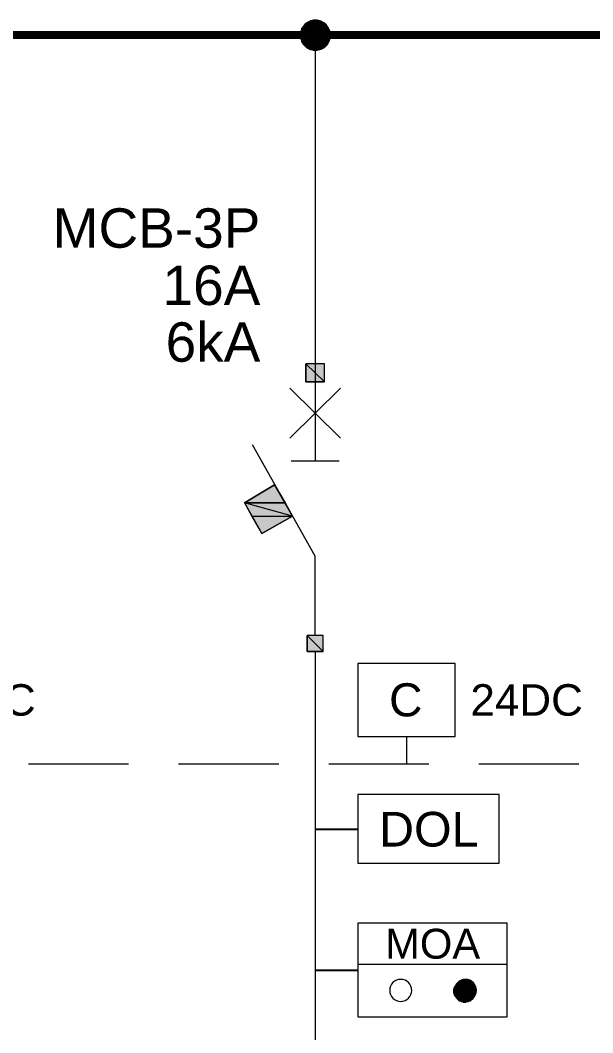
# Model space of a CAD drawing. Header units: millimetres. Extents: x -33055 to 42243, y -56860 to 24450.
# Drawn here: x 428 to 4062, y 8545 to 14967 of the extents above; entities that cross this region are included whole.
import ezdxf
from ezdxf.enums import TextEntityAlignment as Align

# ---------------------------------------------------------------- set-up
doc = ezdxf.new("R2010")
doc.units = ezdxf.units.MM
for name, color, linetype in [('E-BUSBAR', 7, 'Continuous'), ('E-CTRL', 7, 'Continuous'), ('E-LEADER', 7, 'Continuous'), ('E-SLD', 7, 'Continuous'), ('E-TEXT', 7, 'Continuous')]:
    doc.layers.add(name, color=color, linetype=linetype)
doc.styles.add('ARIAL', font='arial.ttf')

msp = doc.modelspace()

# ---------------------------------------------------------------- hatches: boundary and pattern name
at = {"layer": 'E-SLD'}
h = msp.add_hatch(color=7, dxfattribs=at)
h.dxf.hatch_style = 1
h.paths.add_polyline_path([(2311.7, 14967), (2286.3, 14967), (2324.4, 14962.8), (2311.7, 14967)])
h.paths.add_polyline_path([(2286.3, 14967), (2324.4, 14962.8), (2282, 14962.8), (2286.3, 14967)])
h = msp.add_hatch(color=7, dxfattribs=at)
h.dxf.hatch_style = 1
h.paths.add_polyline_path([(2303.2, 14967), (2311.7, 14967), (2286.3, 14967), (2303.2, 14967)])
h = msp.add_hatch(color=7, dxfattribs=at)
h.dxf.hatch_style = 1
h.paths.add_polyline_path([(2392.1, 14899.3), (2210.1, 14899.3), (2392.1, 14890.8), (2392.1, 14899.3)])
h.paths.add_polyline_path([(2210.1, 14899.3), (2392.1, 14890.8), (2205.8, 14890.8), (2210.1, 14899.3)])
h = msp.add_hatch(color=7, dxfattribs=at)
h.dxf.hatch_style = 1
h.paths.add_polyline_path([(2387.9, 14907.8), (2214.3, 14907.8), (2392.1, 14899.3), (2387.9, 14907.8)])
h.paths.add_polyline_path([(2214.3, 14907.8), (2392.1, 14899.3), (2210.1, 14899.3), (2214.3, 14907.8)])
h = msp.add_hatch(color=7, dxfattribs=at)
h.dxf.hatch_style = 1
h.paths.add_polyline_path([(2379.4, 14924.7), (2222.8, 14924.7), (2383.6, 14916.2), (2379.4, 14924.7)])
h.paths.add_polyline_path([(2222.8, 14924.7), (2383.6, 14916.2), (2214.3, 14916.2), (2222.8, 14924.7)])
h = msp.add_hatch(color=7, dxfattribs=at)
h.dxf.hatch_style = 1
h.paths.add_polyline_path([(2383.6, 14916.2), (2214.3, 14916.2), (2387.9, 14907.8), (2383.6, 14916.2)])
h.paths.add_polyline_path([(2214.3, 14916.2), (2387.9, 14907.8), (2214.3, 14907.8), (2214.3, 14916.2)])
h = msp.add_hatch(color=7, dxfattribs=at)
h.dxf.hatch_style = 1
h.paths.add_polyline_path([(2375.2, 14928.9), (2227, 14928.9), (2379.4, 14924.7), (2375.2, 14928.9)])
h.paths.add_polyline_path([(2227, 14928.9), (2379.4, 14924.7), (2222.8, 14924.7), (2227, 14928.9)])
h = msp.add_hatch(color=7, dxfattribs=at)
h.dxf.hatch_style = 1
h.paths.add_polyline_path([(2370.9, 14937.4), (2231.2, 14937.4), (2375.2, 14928.9), (2370.9, 14937.4)])
h.paths.add_polyline_path([(2231.2, 14937.4), (2375.2, 14928.9), (2227, 14928.9), (2231.2, 14937.4)])
h = msp.add_hatch(color=7, dxfattribs=at)
h.dxf.hatch_style = 1
h.paths.add_polyline_path([(2362.5, 14941.6), (2239.7, 14941.6), (2370.9, 14937.4), (2362.5, 14941.6)])
h.paths.add_polyline_path([(2239.7, 14941.6), (2370.9, 14937.4), (2231.2, 14937.4), (2239.7, 14941.6)])
h = msp.add_hatch(color=7, dxfattribs=at)
h.dxf.hatch_style = 1
h.paths.add_polyline_path([(2354, 14950.1), (2248.2, 14950.1), (2362.5, 14941.6), (2354, 14950.1)])
h.paths.add_polyline_path([(2248.2, 14950.1), (2362.5, 14941.6), (2239.7, 14941.6), (2248.2, 14950.1)])
h = msp.add_hatch(color=7, dxfattribs=at)
h.dxf.hatch_style = 1
h.paths.add_polyline_path([(2345.5, 14954.3), (2252.4, 14954.3), (2354, 14950.1), (2345.5, 14954.3)])
h.paths.add_polyline_path([(2252.4, 14954.3), (2354, 14950.1), (2248.2, 14950.1), (2252.4, 14954.3)])
h = msp.add_hatch(color=7, dxfattribs=at)
h.dxf.hatch_style = 1
h.paths.add_polyline_path([(2341.3, 14958.6), (2260.9, 14958.6), (2345.5, 14954.3), (2341.3, 14958.6)])
h.paths.add_polyline_path([(2260.9, 14958.6), (2345.5, 14954.3), (2252.4, 14954.3), (2260.9, 14958.6)])
h = msp.add_hatch(color=7, dxfattribs=at)
h.dxf.hatch_style = 1
h.paths.add_polyline_path([(2328.6, 14962.8), (2269.3, 14962.8), (2341.3, 14958.6), (2328.6, 14962.8)])
h.paths.add_polyline_path([(2269.3, 14962.8), (2341.3, 14958.6), (2260.9, 14958.6), (2269.3, 14962.8)])
h = msp.add_hatch(color=7, dxfattribs=at)
h.dxf.hatch_style = 1
h.paths.add_polyline_path([(2324.4, 14962.8), (2282, 14962.8), (2328.6, 14962.8), (2324.4, 14962.8)])
h.paths.add_polyline_path([(2282, 14962.8), (2328.6, 14962.8), (2269.3, 14962.8), (2282, 14962.8)])
h = msp.add_hatch(color=7, dxfattribs=at)
h.dxf.hatch_style = 1
h.paths.add_polyline_path([(2392.1, 14890.8), (2205.8, 14890.8), (2396.3, 14882.4), (2392.1, 14890.8)])
h.paths.add_polyline_path([(2205.8, 14890.8), (2396.3, 14882.4), (2205.8, 14882.4), (2205.8, 14890.8)])
h = msp.add_hatch(color=7, dxfattribs=at)
h.dxf.hatch_style = 1
h.paths.add_polyline_path([(2396.3, 14882.4), (2205.8, 14882.4), (2396.3, 14869.7), (2396.3, 14882.4)])
h.paths.add_polyline_path([(2205.8, 14882.4), (2396.3, 14869.7), (2205.8, 14869.7), (2205.8, 14882.4)])
h = msp.add_hatch(color=7, dxfattribs=at)
h.dxf.hatch_style = 1
h.paths.add_polyline_path([(2396.3, 14869.7), (2205.8, 14869.7), (2396.3, 14861.2), (2396.3, 14869.7)])
h.paths.add_polyline_path([(2205.8, 14869.7), (2396.3, 14861.2), (2205.8, 14861.2), (2205.8, 14869.7)])
h = msp.add_hatch(color=7, dxfattribs=at)
h.dxf.hatch_style = 1
h.paths.add_polyline_path([(2396.3, 14861.2), (2205.8, 14861.2), (2392.1, 14852.7), (2396.3, 14861.2)])
h.paths.add_polyline_path([(2205.8, 14861.2), (2392.1, 14852.7), (2205.8, 14852.7), (2205.8, 14861.2)])
h = msp.add_hatch(color=7, dxfattribs=at)
h.dxf.hatch_style = 1
h.paths.add_polyline_path([(2392.1, 14852.7), (2205.8, 14852.7), (2392.1, 14844.3), (2392.1, 14852.7)])
h.paths.add_polyline_path([(2205.8, 14852.7), (2392.1, 14844.3), (2210.1, 14844.3), (2205.8, 14852.7)])
h = msp.add_hatch(color=7, dxfattribs=at)
h.dxf.hatch_style = 1
h.paths.add_polyline_path([(2392.1, 14844.3), (2210.1, 14844.3), (2387.9, 14835.8), (2392.1, 14844.3)])
h.paths.add_polyline_path([(2210.1, 14844.3), (2387.9, 14835.8), (2214.3, 14835.8), (2210.1, 14844.3)])
h = msp.add_hatch(color=7, dxfattribs=at)
h.dxf.hatch_style = 1
h.paths.add_polyline_path([(2387.9, 14835.8), (2214.3, 14835.8), (2383.6, 14827.3), (2387.9, 14835.8)])
h.paths.add_polyline_path([(2214.3, 14835.8), (2383.6, 14827.3), (2214.3, 14827.3), (2214.3, 14835.8)])
h = msp.add_hatch(color=7, dxfattribs=at)
h.dxf.hatch_style = 1
h.paths.add_polyline_path([(2383.6, 14827.3), (2214.3, 14827.3), (2379.4, 14818.9), (2383.6, 14827.3)])
h.paths.add_polyline_path([(2214.3, 14827.3), (2379.4, 14818.9), (2222.8, 14818.9), (2214.3, 14827.3)])
h = msp.add_hatch(color=7, dxfattribs=at)
h.dxf.hatch_style = 1
h.paths.add_polyline_path([(2379.4, 14818.9), (2222.8, 14818.9), (2375.2, 14810.4), (2379.4, 14818.9)])
h.paths.add_polyline_path([(2222.8, 14818.9), (2375.2, 14810.4), (2227, 14810.4), (2222.8, 14818.9)])
h = msp.add_hatch(color=7, dxfattribs=at)
h.dxf.hatch_style = 1
h.paths.add_polyline_path([(2375.2, 14810.4), (2227, 14810.4), (2370.9, 14806.2), (2375.2, 14810.4)])
h.paths.add_polyline_path([(2227, 14810.4), (2370.9, 14806.2), (2231.2, 14806.2), (2227, 14810.4)])
h = msp.add_hatch(color=7, dxfattribs=at)
h.dxf.hatch_style = 1
h.paths.add_polyline_path([(2370.9, 14806.2), (2231.2, 14806.2), (2362.5, 14797.7), (2370.9, 14806.2)])
h.paths.add_polyline_path([(2231.2, 14806.2), (2362.5, 14797.7), (2239.7, 14797.7), (2231.2, 14806.2)])
h = msp.add_hatch(color=7, dxfattribs=at)
h.dxf.hatch_style = 1
h.paths.add_polyline_path([(2362.5, 14797.7), (2239.7, 14797.7), (2354, 14793.5), (2362.5, 14797.7)])
h.paths.add_polyline_path([(2239.7, 14797.7), (2354, 14793.5), (2248.2, 14793.5), (2239.7, 14797.7)])
h = msp.add_hatch(color=7, dxfattribs=at)
h.dxf.hatch_style = 1
h.paths.add_polyline_path([(2354, 14793.5), (2248.2, 14793.5), (2345.5, 14789.2), (2354, 14793.5)])
h.paths.add_polyline_path([(2248.2, 14793.5), (2345.5, 14789.2), (2252.4, 14789.2), (2248.2, 14793.5)])
h = msp.add_hatch(color=7, dxfattribs=at)
h.dxf.hatch_style = 1
h.paths.add_polyline_path([(2345.5, 14789.2), (2252.4, 14789.2), (2341.3, 14785), (2345.5, 14789.2)])
h.paths.add_polyline_path([(2252.4, 14789.2), (2341.3, 14785), (2260.9, 14785), (2252.4, 14789.2)])
h = msp.add_hatch(color=7, dxfattribs=at)
h.dxf.hatch_style = 1
h.paths.add_polyline_path([(2341.3, 14785), (2260.9, 14785), (2328.6, 14780.8), (2341.3, 14785)])
h.paths.add_polyline_path([(2260.9, 14785), (2328.6, 14780.8), (2269.3, 14780.8), (2260.9, 14785)])
h = msp.add_hatch(color=7, dxfattribs=at)
h.dxf.hatch_style = 1
h.paths.add_polyline_path([(2328.6, 14780.8), (2269.3, 14780.8), (2324.4, 14780.8), (2328.6, 14780.8)])
h.paths.add_polyline_path([(2269.3, 14780.8), (2324.4, 14780.8), (2282, 14780.8), (2269.3, 14780.8)])
h = msp.add_hatch(color=7, dxfattribs=at)
h.dxf.hatch_style = 1
h.paths.add_polyline_path([(2282, 14780.8), (2286.3, 14776.5), (2311.7, 14776.5), (2282, 14780.8)])
h.paths.add_polyline_path([(2286.3, 14776.5), (2311.7, 14776.5), (2303.2, 14776.5), (2286.3, 14776.5)])
h = msp.add_hatch(color=7, dxfattribs=at)
h.dxf.hatch_style = 1
h.paths.add_polyline_path([(2282, 14780.8), (2324.4, 14780.8), (2311.7, 14776.5), (2282, 14780.8)])
h = msp.add_hatch(color=7, dxfattribs=at)
h.dxf.hatch_style = 1
h.paths.add_polyline_path([(2358.2, 12786.9), (2239.7, 12786.9), (2358.2, 12672.6), (2358.2, 12786.9)])
h.paths.add_polyline_path([(2239.7, 12786.9), (2358.2, 12672.6), (2239.7, 12672.6), (2239.7, 12786.9)])
h = msp.add_hatch(color=7, dxfattribs=at)
h.dxf.hatch_style = 1
h.paths.add_polyline_path([(2040.7, 12020.6), (2108.5, 11906.3), (1850.2, 11906.3), (2040.7, 12020.6)])
h = msp.add_hatch(color=7, dxfattribs=at)
h.dxf.hatch_style = 1
h.paths.add_polyline_path([(1850.2, 11906.3), (1896.8, 11821.7), (2155, 11821.7), (1850.2, 11906.3)])
h.paths.add_polyline_path([(1896.8, 11821.7), (2155, 11821.7), (1960.3, 11711.6), (1896.8, 11821.7)])
h = msp.add_hatch(color=7, dxfattribs=at)
h.dxf.hatch_style = 1
h.paths.add_polyline_path([(1850.2, 11906.3), (2108.5, 11906.3), (2155, 11821.7), (1850.2, 11906.3)])
h = msp.add_hatch(color=7, dxfattribs=at)
h.dxf.hatch_style = 1
h.paths.add_polyline_path([(2349.8, 11063.9), (2248.2, 11063.9), (2349.8, 10962.3), (2349.8, 11063.9)])
h.paths.add_polyline_path([(2248.2, 11063.9), (2349.8, 10962.3), (2248.2, 10962.3), (2248.2, 11063.9)])
h = msp.add_hatch(color=7, dxfattribs=at)
h.dxf.hatch_style = 1
h.paths.add_polyline_path([(3293.8, 8862.6), (3204.9, 8862.6), (3302.3, 8858.3), (3293.8, 8862.6)])
h.paths.add_polyline_path([(3204.9, 8862.6), (3302.3, 8858.3), (3200.7, 8858.3), (3204.9, 8862.6)])
h = msp.add_hatch(color=7, dxfattribs=at)
h.dxf.hatch_style = 1
h.paths.add_polyline_path([(3289.6, 8866.8), (3209.1, 8866.8), (3293.8, 8862.6), (3289.6, 8866.8)])
h.paths.add_polyline_path([(3209.1, 8866.8), (3293.8, 8862.6), (3204.9, 8862.6), (3209.1, 8866.8)])
h = msp.add_hatch(color=7, dxfattribs=at)
h.dxf.hatch_style = 1
h.paths.add_polyline_path([(3285.3, 8871), (3213.4, 8871), (3289.6, 8866.8), (3285.3, 8871)])
h.paths.add_polyline_path([(3213.4, 8871), (3289.6, 8866.8), (3209.1, 8866.8), (3213.4, 8871)])
h = msp.add_hatch(color=7, dxfattribs=at)
h.dxf.hatch_style = 1
h.paths.add_polyline_path([(3276.9, 8875.3), (3221.8, 8875.3), (3285.3, 8871), (3276.9, 8875.3)])
h.paths.add_polyline_path([(3221.8, 8875.3), (3285.3, 8871), (3213.4, 8871), (3221.8, 8875.3)])
h = msp.add_hatch(color=7, dxfattribs=at)
h.dxf.hatch_style = 1
h.paths.add_polyline_path([(3272.6, 8875.3), (3226.1, 8875.3), (3276.9, 8875.3), (3272.6, 8875.3)])
h.paths.add_polyline_path([(3226.1, 8875.3), (3276.9, 8875.3), (3221.8, 8875.3), (3226.1, 8875.3)])
h = msp.add_hatch(color=7, dxfattribs=at)
h.dxf.hatch_style = 1
h.paths.add_polyline_path([(3264.2, 8879.5), (3234.5, 8879.5), (3272.6, 8875.3), (3264.2, 8879.5)])
h.paths.add_polyline_path([(3234.5, 8879.5), (3272.6, 8875.3), (3226.1, 8875.3), (3234.5, 8879.5)])
h = msp.add_hatch(color=7, dxfattribs=at)
h.dxf.hatch_style = 1
h.paths.add_polyline_path([(3255.7, 8879.5), (3238.8, 8879.5), (3264.2, 8879.5), (3255.7, 8879.5)])
h.paths.add_polyline_path([(3238.8, 8879.5), (3264.2, 8879.5), (3234.5, 8879.5), (3238.8, 8879.5)])
h = msp.add_hatch(color=7, dxfattribs=at)
h.dxf.hatch_style = 1
h.paths.add_polyline_path([(3251.5, 8879.5), (3255.7, 8879.5), (3238.8, 8879.5), (3251.5, 8879.5)])
h = msp.add_hatch(color=7, dxfattribs=at)
h.dxf.hatch_style = 1
h.paths.add_polyline_path([(3315, 8828.7), (3183.7, 8828.7), (3319.2, 8824.5), (3315, 8828.7)])
h.paths.add_polyline_path([(3183.7, 8828.7), (3319.2, 8824.5), (3179.5, 8824.5), (3183.7, 8828.7)])
h = msp.add_hatch(color=7, dxfattribs=at)
h.dxf.hatch_style = 1
h.paths.add_polyline_path([(3319.2, 8824.5), (3179.5, 8824.5), (3319.2, 8816), (3319.2, 8824.5)])
h.paths.add_polyline_path([(3179.5, 8824.5), (3319.2, 8816), (3179.5, 8816), (3179.5, 8824.5)])
h = msp.add_hatch(color=7, dxfattribs=at)
h.dxf.hatch_style = 1
h.paths.add_polyline_path([(3319.2, 8816), (3179.5, 8816), (3319.2, 8811.8), (3319.2, 8816)])
h.paths.add_polyline_path([(3179.5, 8816), (3319.2, 8811.8), (3179.5, 8811.8), (3179.5, 8816)])
h = msp.add_hatch(color=7, dxfattribs=at)
h.dxf.hatch_style = 1
h.paths.add_polyline_path([(3319.2, 8811.8), (3179.5, 8811.8), (3319.2, 8803.3), (3319.2, 8811.8)])
h.paths.add_polyline_path([(3179.5, 8811.8), (3319.2, 8803.3), (3179.5, 8803.3), (3179.5, 8811.8)])
h = msp.add_hatch(color=7, dxfattribs=at)
h.dxf.hatch_style = 1
h.paths.add_polyline_path([(3319.2, 8803.3), (3179.5, 8803.3), (3319.2, 8794.8), (3319.2, 8803.3)])
h.paths.add_polyline_path([(3179.5, 8803.3), (3319.2, 8794.8), (3179.5, 8794.8), (3179.5, 8803.3)])
h = msp.add_hatch(color=7, dxfattribs=at)
h.dxf.hatch_style = 1
h.paths.add_polyline_path([(3310.7, 8841.4), (3188, 8841.4), (3315, 8837.2), (3310.7, 8841.4)])
h.paths.add_polyline_path([(3188, 8841.4), (3315, 8837.2), (3183.7, 8837.2), (3188, 8841.4)])
h = msp.add_hatch(color=7, dxfattribs=at)
h.dxf.hatch_style = 1
h.paths.add_polyline_path([(3315, 8837.2), (3183.7, 8837.2), (3315, 8828.7), (3315, 8837.2)])
h.paths.add_polyline_path([(3183.7, 8837.2), (3315, 8828.7), (3183.7, 8828.7), (3183.7, 8837.2)])
h = msp.add_hatch(color=7, dxfattribs=at)
h.dxf.hatch_style = 1
h.paths.add_polyline_path([(3306.5, 8845.6), (3192.2, 8845.6), (3310.7, 8841.4), (3306.5, 8845.6)])
h.paths.add_polyline_path([(3192.2, 8845.6), (3310.7, 8841.4), (3188, 8841.4), (3192.2, 8845.6)])
h = msp.add_hatch(color=7, dxfattribs=at)
h.dxf.hatch_style = 1
h.paths.add_polyline_path([(3302.3, 8854.1), (3196.4, 8854.1), (3306.5, 8845.6), (3302.3, 8854.1)])
h.paths.add_polyline_path([(3196.4, 8854.1), (3306.5, 8845.6), (3192.2, 8845.6), (3196.4, 8854.1)])
h = msp.add_hatch(color=7, dxfattribs=at)
h.dxf.hatch_style = 1
h.paths.add_polyline_path([(3302.3, 8858.3), (3200.7, 8858.3), (3302.3, 8854.1), (3302.3, 8858.3)])
h.paths.add_polyline_path([(3200.7, 8858.3), (3302.3, 8854.1), (3196.4, 8854.1), (3200.7, 8858.3)])
h = msp.add_hatch(color=7, dxfattribs=at)
h.dxf.hatch_style = 1
h.paths.add_polyline_path([(3319.2, 8794.8), (3179.5, 8794.8), (3315, 8790.6), (3319.2, 8794.8)])
h.paths.add_polyline_path([(3179.5, 8794.8), (3315, 8790.6), (3183.7, 8790.6), (3179.5, 8794.8)])
h = msp.add_hatch(color=7, dxfattribs=at)
h.dxf.hatch_style = 1
h.paths.add_polyline_path([(3315, 8790.6), (3183.7, 8790.6), (3315, 8782.1), (3315, 8790.6)])
h.paths.add_polyline_path([(3183.7, 8790.6), (3315, 8782.1), (3183.7, 8782.1), (3183.7, 8790.6)])
h = msp.add_hatch(color=7, dxfattribs=at)
h.dxf.hatch_style = 1
h.paths.add_polyline_path([(3315, 8782.1), (3183.7, 8782.1), (3310.7, 8777.9), (3315, 8782.1)])
h.paths.add_polyline_path([(3183.7, 8782.1), (3310.7, 8777.9), (3188, 8777.9), (3183.7, 8782.1)])
h = msp.add_hatch(color=7, dxfattribs=at)
h.dxf.hatch_style = 1
h.paths.add_polyline_path([(3310.7, 8777.9), (3188, 8777.9), (3306.5, 8773.7), (3310.7, 8777.9)])
h.paths.add_polyline_path([(3188, 8777.9), (3306.5, 8773.7), (3192.2, 8773.7), (3188, 8777.9)])
h = msp.add_hatch(color=7, dxfattribs=at)
h.dxf.hatch_style = 1
h.paths.add_polyline_path([(3306.5, 8773.7), (3192.2, 8773.7), (3302.3, 8765.2), (3306.5, 8773.7)])
h.paths.add_polyline_path([(3192.2, 8773.7), (3302.3, 8765.2), (3196.4, 8765.2), (3192.2, 8773.7)])
h = msp.add_hatch(color=7, dxfattribs=at)
h.dxf.hatch_style = 1
h.paths.add_polyline_path([(3302.3, 8765.2), (3196.4, 8765.2), (3302.3, 8761), (3302.3, 8765.2)])
h.paths.add_polyline_path([(3196.4, 8765.2), (3302.3, 8761), (3200.7, 8761), (3196.4, 8765.2)])
h = msp.add_hatch(color=7, dxfattribs=at)
h.dxf.hatch_style = 1
h.paths.add_polyline_path([(3302.3, 8761), (3200.7, 8761), (3293.8, 8756.7), (3302.3, 8761)])
h.paths.add_polyline_path([(3200.7, 8761), (3293.8, 8756.7), (3204.9, 8756.7), (3200.7, 8761)])
h = msp.add_hatch(color=7, dxfattribs=at)
h.dxf.hatch_style = 1
h.paths.add_polyline_path([(3293.8, 8756.7), (3204.9, 8756.7), (3289.6, 8752.5), (3293.8, 8756.7)])
h.paths.add_polyline_path([(3204.9, 8756.7), (3289.6, 8752.5), (3209.1, 8752.5), (3204.9, 8756.7)])
h = msp.add_hatch(color=7, dxfattribs=at)
h.dxf.hatch_style = 1
h.paths.add_polyline_path([(3289.6, 8752.5), (3209.1, 8752.5), (3285.3, 8748.3), (3289.6, 8752.5)])
h.paths.add_polyline_path([(3209.1, 8752.5), (3285.3, 8748.3), (3213.4, 8748.3), (3209.1, 8752.5)])
h = msp.add_hatch(color=7, dxfattribs=at)
h.dxf.hatch_style = 1
h.paths.add_polyline_path([(3285.3, 8748.3), (3213.4, 8748.3), (3276.9, 8748.3), (3285.3, 8748.3)])
h.paths.add_polyline_path([(3213.4, 8748.3), (3276.9, 8748.3), (3221.8, 8748.3), (3213.4, 8748.3)])
h = msp.add_hatch(color=7, dxfattribs=at)
h.dxf.hatch_style = 1
h.paths.add_polyline_path([(3276.9, 8748.3), (3221.8, 8748.3), (3272.6, 8744), (3276.9, 8748.3)])
h.paths.add_polyline_path([(3221.8, 8748.3), (3272.6, 8744), (3226.1, 8744), (3221.8, 8748.3)])
h = msp.add_hatch(color=7, dxfattribs=at)
h.dxf.hatch_style = 1
h.paths.add_polyline_path([(3272.6, 8744), (3226.1, 8744), (3264.2, 8744), (3272.6, 8744)])
h.paths.add_polyline_path([(3226.1, 8744), (3264.2, 8744), (3234.5, 8744), (3226.1, 8744)])
h = msp.add_hatch(color=7, dxfattribs=at)
h.dxf.hatch_style = 1
h.paths.add_polyline_path([(3234.5, 8744), (3238.8, 8739.8), (3255.7, 8739.8), (3234.5, 8744)])
h.paths.add_polyline_path([(3238.8, 8739.8), (3255.7, 8739.8), (3251.5, 8739.8), (3238.8, 8739.8)])
h = msp.add_hatch(color=7, dxfattribs=at)
h.dxf.hatch_style = 1
h.paths.add_polyline_path([(3234.5, 8744), (3264.2, 8744), (3255.7, 8739.8), (3234.5, 8744)])

# ---------------------------------------------------------------- linework, layer by layer
at = {"layer": 'E-BUSBAR', "const_width": 50}
msp.add_lwpolyline([(-25283, 14874), (35929, 14874)], dxfattribs=at)
at = {"layer": 'E-CTRL', "color": 7, "lineweight": 0}
for p, q in [((480.5, 10250), (1115.5, 10250)), ((1433, 10250), (2068, 10250)), ((2385.5, 10250), (3020.5, 10250)), ((3338, 10250), (3973, 10250))]:
    msp.add_line(p, q, dxfattribs=at)
at = {"layer": 'E-LEADER', "color": 253, "lineweight": 25, "true_color": 0x999999}
for p, q in [((2299, 9836.2), (2569.9, 9836.2)), ((2299, 8943), (2569.9, 8943))]:
    msp.add_line(p, q, dxfattribs=at)
at = {"layer": 'E-SLD', "color": 7, "lineweight": 0}
for p, q in [((2299, 14873.9), (2299, 12173)), ((2138.1, 12634.5), (2459.8, 12317)), ((2459.8, 12634.5), (2138.1, 12317)), ((2146.6, 12173), (2451.4, 12173)), ((2299, 10962.3), (2299, 8214.9)), ((2878.9, 10424.7), (2878.9, 10251.1)), ((2569.9, 8981.1), (3518.2, 8981.1))]:
    msp.add_line(p, q, dxfattribs=at)
for points in [[(2396.3, 14871.8), (2394.4, 14891), (2388.9, 14908.9), (2380.1, 14925), (2368.4, 14939.1), (2354.3, 14950.8), (2338.2, 14959.5), (2320.3, 14965.1), (2301.1, 14967), (2281.9, 14965.1), (2264, 14959.5), (2247.8, 14950.8), (2233.7, 14939.1), (2222.1, 14925), (2213.3, 14908.9), (2207.8, 14891), (2205.8, 14871.8), (2207.8, 14852.6), (2213.3, 14834.7), (2222.1, 14818.5), (2233.7, 14804.4), (2247.8, 14792.8), (2264, 14784), (2281.9, 14778.5), (2301.1, 14776.5), (2320.3, 14778.5), (2338.2, 14784), (2354.3, 14792.8), (2368.4, 14804.4), (2380.1, 14818.5), (2388.9, 14834.7), (2394.4, 14852.6), (2396.3, 14871.8)], [(2286.3, 14967), (2324.4, 14962.8), (2282, 14962.8), (2286.3, 14967)], [(2303.2, 14967), (2311.7, 14967), (2286.3, 14967), (2303.2, 14967)], [(2311.7, 14967), (2286.3, 14967), (2324.4, 14962.8), (2311.7, 14967)], [(2210.1, 14899.3), (2392.1, 14890.8), (2205.8, 14890.8), (2210.1, 14899.3)], [(2214.3, 14907.8), (2392.1, 14899.3), (2210.1, 14899.3), (2214.3, 14907.8)], [(2392.1, 14899.3), (2210.1, 14899.3), (2392.1, 14890.8), (2392.1, 14899.3)], [(2222.8, 14924.7), (2383.6, 14916.2), (2214.3, 14916.2), (2222.8, 14924.7)], [(2383.6, 14916.2), (2214.3, 14916.2), (2387.9, 14907.8), (2383.6, 14916.2)], [(2214.3, 14916.2), (2387.9, 14907.8), (2214.3, 14907.8), (2214.3, 14916.2)], [(2387.9, 14907.8), (2214.3, 14907.8), (2392.1, 14899.3), (2387.9, 14907.8)], [(2227, 14928.9), (2379.4, 14924.7), (2222.8, 14924.7), (2227, 14928.9)], [(2379.4, 14924.7), (2222.8, 14924.7), (2383.6, 14916.2), (2379.4, 14924.7)], [(2231.2, 14937.4), (2375.2, 14928.9), (2227, 14928.9), (2231.2, 14937.4)], [(2375.2, 14928.9), (2227, 14928.9), (2379.4, 14924.7), (2375.2, 14928.9)], [(2239.7, 14941.6), (2370.9, 14937.4), (2231.2, 14937.4), (2239.7, 14941.6)], [(2370.9, 14937.4), (2231.2, 14937.4), (2375.2, 14928.9), (2370.9, 14937.4)], [(2248.2, 14950.1), (2362.5, 14941.6), (2239.7, 14941.6), (2248.2, 14950.1)], [(2362.5, 14941.6), (2239.7, 14941.6), (2370.9, 14937.4), (2362.5, 14941.6)], [(2252.4, 14954.3), (2354, 14950.1), (2248.2, 14950.1), (2252.4, 14954.3)], [(2354, 14950.1), (2248.2, 14950.1), (2362.5, 14941.6), (2354, 14950.1)], [(2260.9, 14958.6), (2345.5, 14954.3), (2252.4, 14954.3), (2260.9, 14958.6)], [(2345.5, 14954.3), (2252.4, 14954.3), (2354, 14950.1), (2345.5, 14954.3)], [(2269.3, 14962.8), (2341.3, 14958.6), (2260.9, 14958.6), (2269.3, 14962.8)], [(2341.3, 14958.6), (2260.9, 14958.6), (2345.5, 14954.3), (2341.3, 14958.6)], [(2282, 14962.8), (2328.6, 14962.8), (2269.3, 14962.8), (2282, 14962.8)], [(2328.6, 14962.8), (2269.3, 14962.8), (2341.3, 14958.6), (2328.6, 14962.8)], [(2324.4, 14962.8), (2282, 14962.8), (2328.6, 14962.8), (2324.4, 14962.8)], [(2392.1, 14890.8), (2205.8, 14890.8), (2396.3, 14882.4), (2392.1, 14890.8)], [(2205.8, 14890.8), (2396.3, 14882.4), (2205.8, 14882.4), (2205.8, 14890.8)], [(2396.3, 14882.4), (2205.8, 14882.4), (2396.3, 14869.7), (2396.3, 14882.4)], [(2205.8, 14882.4), (2396.3, 14869.7), (2205.8, 14869.7), (2205.8, 14882.4)], [(2396.3, 14869.7), (2205.8, 14869.7), (2396.3, 14861.2), (2396.3, 14869.7)], [(2205.8, 14869.7), (2396.3, 14861.2), (2205.8, 14861.2), (2205.8, 14869.7)], [(2396.3, 14861.2), (2205.8, 14861.2), (2392.1, 14852.7), (2396.3, 14861.2)], [(2205.8, 14861.2), (2392.1, 14852.7), (2205.8, 14852.7), (2205.8, 14861.2)], [(2392.1, 14852.7), (2205.8, 14852.7), (2392.1, 14844.3), (2392.1, 14852.7)], [(2205.8, 14852.7), (2392.1, 14844.3), (2210.1, 14844.3), (2205.8, 14852.7)], [(2392.1, 14844.3), (2210.1, 14844.3), (2387.9, 14835.8), (2392.1, 14844.3)], [(2210.1, 14844.3), (2387.9, 14835.8), (2214.3, 14835.8), (2210.1, 14844.3)], [(2387.9, 14835.8), (2214.3, 14835.8), (2383.6, 14827.3), (2387.9, 14835.8)], [(2214.3, 14835.8), (2383.6, 14827.3), (2214.3, 14827.3), (2214.3, 14835.8)], [(2383.6, 14827.3), (2214.3, 14827.3), (2379.4, 14818.9), (2383.6, 14827.3)], [(2214.3, 14827.3), (2379.4, 14818.9), (2222.8, 14818.9), (2214.3, 14827.3)], [(2379.4, 14818.9), (2222.8, 14818.9), (2375.2, 14810.4), (2379.4, 14818.9)], [(2222.8, 14818.9), (2375.2, 14810.4), (2227, 14810.4), (2222.8, 14818.9)], [(2375.2, 14810.4), (2227, 14810.4), (2370.9, 14806.2), (2375.2, 14810.4)], [(2227, 14810.4), (2370.9, 14806.2), (2231.2, 14806.2), (2227, 14810.4)], [(2370.9, 14806.2), (2231.2, 14806.2), (2362.5, 14797.7), (2370.9, 14806.2)], [(2231.2, 14806.2), (2362.5, 14797.7), (2239.7, 14797.7), (2231.2, 14806.2)], [(2362.5, 14797.7), (2239.7, 14797.7), (2354, 14793.5), (2362.5, 14797.7)], [(2239.7, 14797.7), (2354, 14793.5), (2248.2, 14793.5), (2239.7, 14797.7)], [(2354, 14793.5), (2248.2, 14793.5), (2345.5, 14789.2), (2354, 14793.5)], [(2248.2, 14793.5), (2345.5, 14789.2), (2252.4, 14789.2), (2248.2, 14793.5)], [(2345.5, 14789.2), (2252.4, 14789.2), (2341.3, 14785), (2345.5, 14789.2)], [(2252.4, 14789.2), (2341.3, 14785), (2260.9, 14785), (2252.4, 14789.2)], [(2341.3, 14785), (2260.9, 14785), (2328.6, 14780.8), (2341.3, 14785)], [(2260.9, 14785), (2328.6, 14780.8), (2269.3, 14780.8), (2260.9, 14785)], [(2328.6, 14780.8), (2269.3, 14780.8), (2324.4, 14780.8), (2328.6, 14780.8)], [(2269.3, 14780.8), (2324.4, 14780.8), (2282, 14780.8), (2269.3, 14780.8)], [(2282, 14780.8), (2286.3, 14776.5), (2311.7, 14776.5), (2282, 14780.8)], [(2282, 14780.8), (2324.4, 14780.8), (2311.7, 14776.5), (2282, 14780.8)], [(2286.3, 14776.5), (2311.7, 14776.5), (2303.2, 14776.5), (2286.3, 14776.5)], [(2239.7, 12786.9), (2239.7, 12672.6), (2358.2, 12672.6), (2358.2, 12786.9), (2239.7, 12786.9)], [(2239.7, 12786.9), (2239.7, 12672.6), (2358.2, 12672.6), (2358.2, 12786.9), (2239.7, 12786.9)], [(2358.2, 12786.9), (2239.7, 12786.9), (2358.2, 12672.6), (2358.2, 12786.9)], [(2239.7, 12786.9), (2358.2, 12672.6), (2239.7, 12672.6), (2239.7, 12786.9)], [(2299, 11063.9), (2299, 11567.7), (1901, 12274.6)], [(1960.3, 11711.6), (2155, 11821.7), (2040.7, 12020.6), (1850.2, 11906.3), (1960.3, 11711.6)], [(2040.7, 12020.6), (2108.5, 11906.3), (1850.2, 11906.3), (2040.7, 12020.6)], [(1850.2, 11906.3), (1896.8, 11821.7), (2155, 11821.7), (1850.2, 11906.3)], [(1850.2, 11906.3), (2108.5, 11906.3), (2155, 11821.7), (1850.2, 11906.3)], [(1896.8, 11821.7), (2155, 11821.7), (1960.3, 11711.6), (1896.8, 11821.7)], [(2248.2, 11063.9), (2248.2, 10962.3), (2349.8, 10962.3), (2349.8, 11063.9), (2248.2, 11063.9)], [(2349.8, 11063.9), (2248.2, 11063.9), (2349.8, 10962.3), (2349.8, 11063.9)], [(2248.2, 11063.9), (2349.8, 10962.3), (2248.2, 10962.3), (2248.2, 11063.9)], [(2569.9, 10886.1), (2569.9, 10424.7), (3188, 10424.7), (3188, 10886.1), (2569.9, 10886.1)], [(2569.9, 10056.4), (2569.9, 9620.3), (3467.4, 9620.3), (3467.4, 10056.4), (2569.9, 10056.4)], [(2569.9, 9239.3), (2569.9, 8646.7), (3518.2, 8646.7), (3518.2, 9239.3), (2569.9, 9239.3)], [(2912.8, 8813.9), (2911.4, 8828), (2907.3, 8841.1), (2900.9, 8852.9), (2892.3, 8863.3), (2882, 8871.8), (2870.1, 8878.2), (2857, 8882.3), (2843, 8883.7), (2828.9, 8882.3), (2815.8, 8878.2), (2803.9, 8871.8), (2793.6, 8863.3), (2785, 8852.9), (2778.6, 8841.1), (2774.5, 8828), (2773.1, 8813.9), (2774.5, 8799.8), (2778.6, 8786.7), (2785, 8774.8), (2793.6, 8764.5), (2803.9, 8756), (2815.8, 8749.5), (2828.9, 8745.5), (2843, 8744), (2857, 8745.5), (2870.1, 8749.5), (2882, 8756), (2892.3, 8764.5), (2900.9, 8774.8), (2907.3, 8786.7), (2911.4, 8799.8), (2912.8, 8813.9)], [(3323.4, 8813.9), (3322, 8828), (3317.9, 8841.1), (3311.5, 8852.9), (3303, 8863.3), (3292.6, 8871.8), (3280.8, 8878.2), (3267.7, 8882.3), (3253.6, 8883.7), (3239.5, 8882.3), (3226.4, 8878.2), (3214.5, 8871.8), (3204.2, 8863.3), (3195.7, 8852.9), (3189.2, 8841.1), (3185.2, 8828), (3183.7, 8813.9), (3185.2, 8799.8), (3189.2, 8786.7), (3195.7, 8774.8), (3204.2, 8764.5), (3214.5, 8756), (3226.4, 8749.5), (3239.5, 8745.5), (3253.6, 8744), (3267.7, 8745.5), (3280.8, 8749.5), (3292.6, 8756), (3303, 8764.5), (3311.5, 8774.8), (3317.9, 8786.7), (3322, 8799.8), (3323.4, 8813.9)], [(3204.9, 8862.6), (3302.3, 8858.3), (3200.7, 8858.3), (3204.9, 8862.6)], [(3209.1, 8866.8), (3293.8, 8862.6), (3204.9, 8862.6), (3209.1, 8866.8)], [(3293.8, 8862.6), (3204.9, 8862.6), (3302.3, 8858.3), (3293.8, 8862.6)], [(3213.4, 8871), (3289.6, 8866.8), (3209.1, 8866.8), (3213.4, 8871)], [(3289.6, 8866.8), (3209.1, 8866.8), (3293.8, 8862.6), (3289.6, 8866.8)], [(3221.8, 8875.3), (3285.3, 8871), (3213.4, 8871), (3221.8, 8875.3)], [(3285.3, 8871), (3213.4, 8871), (3289.6, 8866.8), (3285.3, 8871)], [(3226.1, 8875.3), (3276.9, 8875.3), (3221.8, 8875.3), (3226.1, 8875.3)], [(3276.9, 8875.3), (3221.8, 8875.3), (3285.3, 8871), (3276.9, 8875.3)], [(3234.5, 8879.5), (3272.6, 8875.3), (3226.1, 8875.3), (3234.5, 8879.5)], [(3272.6, 8875.3), (3226.1, 8875.3), (3276.9, 8875.3), (3272.6, 8875.3)], [(3238.8, 8879.5), (3264.2, 8879.5), (3234.5, 8879.5), (3238.8, 8879.5)], [(3264.2, 8879.5), (3234.5, 8879.5), (3272.6, 8875.3), (3264.2, 8879.5)], [(3251.5, 8879.5), (3255.7, 8879.5), (3238.8, 8879.5), (3251.5, 8879.5)], [(3255.7, 8879.5), (3238.8, 8879.5), (3264.2, 8879.5), (3255.7, 8879.5)], [(3183.7, 8828.7), (3319.2, 8824.5), (3179.5, 8824.5), (3183.7, 8828.7)], [(3319.2, 8824.5), (3179.5, 8824.5), (3319.2, 8816), (3319.2, 8824.5)], [(3179.5, 8824.5), (3319.2, 8816), (3179.5, 8816), (3179.5, 8824.5)], [(3319.2, 8816), (3179.5, 8816), (3319.2, 8811.8), (3319.2, 8816)], [(3179.5, 8816), (3319.2, 8811.8), (3179.5, 8811.8), (3179.5, 8816)], [(3319.2, 8811.8), (3179.5, 8811.8), (3319.2, 8803.3), (3319.2, 8811.8)], [(3179.5, 8811.8), (3319.2, 8803.3), (3179.5, 8803.3), (3179.5, 8811.8)], [(3319.2, 8803.3), (3179.5, 8803.3), (3319.2, 8794.8), (3319.2, 8803.3)], [(3179.5, 8803.3), (3319.2, 8794.8), (3179.5, 8794.8), (3179.5, 8803.3)], [(3188, 8841.4), (3315, 8837.2), (3183.7, 8837.2), (3188, 8841.4)], [(3315, 8837.2), (3183.7, 8837.2), (3315, 8828.7), (3315, 8837.2)], [(3183.7, 8837.2), (3315, 8828.7), (3183.7, 8828.7), (3183.7, 8837.2)], [(3315, 8828.7), (3183.7, 8828.7), (3319.2, 8824.5), (3315, 8828.7)], [(3192.2, 8845.6), (3310.7, 8841.4), (3188, 8841.4), (3192.2, 8845.6)], [(3310.7, 8841.4), (3188, 8841.4), (3315, 8837.2), (3310.7, 8841.4)], [(3196.4, 8854.1), (3306.5, 8845.6), (3192.2, 8845.6), (3196.4, 8854.1)], [(3306.5, 8845.6), (3192.2, 8845.6), (3310.7, 8841.4), (3306.5, 8845.6)], [(3200.7, 8858.3), (3302.3, 8854.1), (3196.4, 8854.1), (3200.7, 8858.3)], [(3302.3, 8854.1), (3196.4, 8854.1), (3306.5, 8845.6), (3302.3, 8854.1)], [(3302.3, 8858.3), (3200.7, 8858.3), (3302.3, 8854.1), (3302.3, 8858.3)], [(3319.2, 8794.8), (3179.5, 8794.8), (3315, 8790.6), (3319.2, 8794.8)], [(3179.5, 8794.8), (3315, 8790.6), (3183.7, 8790.6), (3179.5, 8794.8)], [(3315, 8790.6), (3183.7, 8790.6), (3315, 8782.1), (3315, 8790.6)], [(3183.7, 8790.6), (3315, 8782.1), (3183.7, 8782.1), (3183.7, 8790.6)], [(3315, 8782.1), (3183.7, 8782.1), (3310.7, 8777.9), (3315, 8782.1)], [(3183.7, 8782.1), (3310.7, 8777.9), (3188, 8777.9), (3183.7, 8782.1)], [(3310.7, 8777.9), (3188, 8777.9), (3306.5, 8773.7), (3310.7, 8777.9)], [(3188, 8777.9), (3306.5, 8773.7), (3192.2, 8773.7), (3188, 8777.9)], [(3306.5, 8773.7), (3192.2, 8773.7), (3302.3, 8765.2), (3306.5, 8773.7)], [(3192.2, 8773.7), (3302.3, 8765.2), (3196.4, 8765.2), (3192.2, 8773.7)], [(3302.3, 8765.2), (3196.4, 8765.2), (3302.3, 8761), (3302.3, 8765.2)], [(3196.4, 8765.2), (3302.3, 8761), (3200.7, 8761), (3196.4, 8765.2)], [(3302.3, 8761), (3200.7, 8761), (3293.8, 8756.7), (3302.3, 8761)], [(3200.7, 8761), (3293.8, 8756.7), (3204.9, 8756.7), (3200.7, 8761)], [(3293.8, 8756.7), (3204.9, 8756.7), (3289.6, 8752.5), (3293.8, 8756.7)], [(3204.9, 8756.7), (3289.6, 8752.5), (3209.1, 8752.5), (3204.9, 8756.7)], [(3289.6, 8752.5), (3209.1, 8752.5), (3285.3, 8748.3), (3289.6, 8752.5)], [(3209.1, 8752.5), (3285.3, 8748.3), (3213.4, 8748.3), (3209.1, 8752.5)], [(3285.3, 8748.3), (3213.4, 8748.3), (3276.9, 8748.3), (3285.3, 8748.3)], [(3213.4, 8748.3), (3276.9, 8748.3), (3221.8, 8748.3), (3213.4, 8748.3)], [(3276.9, 8748.3), (3221.8, 8748.3), (3272.6, 8744), (3276.9, 8748.3)], [(3221.8, 8748.3), (3272.6, 8744), (3226.1, 8744), (3221.8, 8748.3)], [(3272.6, 8744), (3226.1, 8744), (3264.2, 8744), (3272.6, 8744)], [(3226.1, 8744), (3264.2, 8744), (3234.5, 8744), (3226.1, 8744)], [(3234.5, 8744), (3238.8, 8739.8), (3255.7, 8739.8), (3234.5, 8744)], [(3234.5, 8744), (3264.2, 8744), (3255.7, 8739.8), (3234.5, 8744)], [(3238.8, 8739.8), (3255.7, 8739.8), (3251.5, 8739.8), (3238.8, 8739.8)]]:
    msp.add_lwpolyline(points, dxfattribs=at)
at = {"layer": 'E-SLD', "const_width": 1}
msp.add_lwpolyline([(2297.9, 10655.7), (2569.9, 10655.7)], dxfattribs=at)

# ---------------------------------------------------------------- texts
at = {"layer": 'E-TEXT', "color": 7, "style": 'ARIAL'}
for s, p in [('MCB-3P', (1951.8, 13524.2)), ('16A', (1951.8, 13160.8)), ('6kA', (1951.8, 12801))]:
    msp.add_text(s, height=249.81, dxfattribs=at).set_placement(p, align=Align.RIGHT)
for s, height, p in [('24DC', 199.8, (-187.8, 10555.9)), ('C', 209.9, (2768.9, 10551.7)), ('24DC', 199.8, (3285.3, 10555.9)), ('DOL', 219.73, (2705.4, 9726.2)), ('MOA', 189.71, (2743.5, 9015))]:
    msp.add_text(s, height=height, dxfattribs=at).set_placement(p)

doc.saveas('drawing.dxf')
